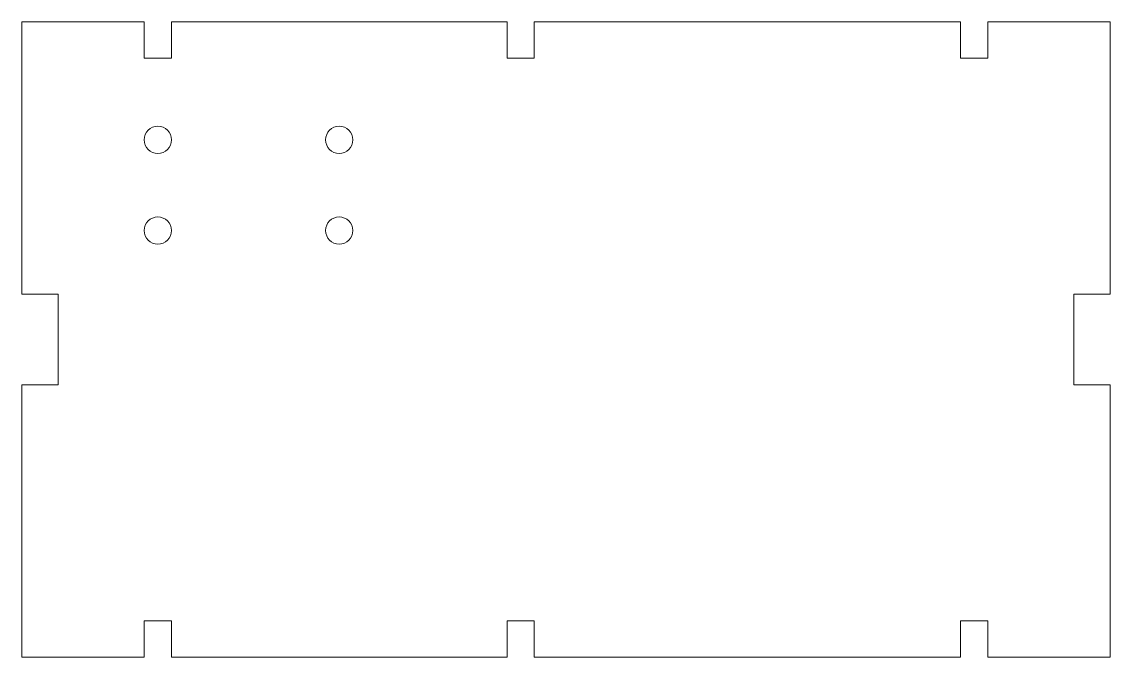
# Model space of a CAD drawing. Header units: millimetres. Extents: x 0 to 120, y 0 to 70.
import ezdxf

# ---------------------------------------------------------------- set-up
doc = ezdxf.new("R2010")
doc.units = ezdxf.units.MM

msp = doc.modelspace()

# ---------------------------------------------------------------- linework, layer by layer
at = {"color": 7, "linetype": 'Continuous', "lineweight": 15}
for p, q in [((13.5, 70), (0, 70)), ((0, 70), (0, 40)), ((13.5, 70), (13.5, 66)), ((16.5, 70), (16.5, 66)), ((53.5, 70), (16.5, 70)), ((53.5, 70), (53.5, 66)), ((103.5, 70), (56.5, 70)), ((56.5, 70), (56.5, 66)), ((103.5, 70), (103.5, 66)), ((120, 70), (106.5, 70)), ((106.5, 70), (106.5, 66)), ((120, 40), (120, 70)), ((13.5, 66), (16.5, 66)), ((53.5, 66), (56.5, 66)), ((103.5, 66), (106.5, 66)), ((0, 40), (4, 40)), ((4, 40), (4, 30)), ((116, 40), (116, 30)), ((120, 40), (116, 40)), ((0, 30), (4, 30)), ((0, 30), (0, 0)), ((120, 30), (116, 30)), ((120, 0), (120, 30)), ((13.5, 0), (13.5, 4)), ((13.5, 4), (16.5, 4)), ((16.5, 0), (16.5, 4)), ((53.5, 0), (53.5, 4)), ((53.5, 4), (56.5, 4)), ((56.5, 0), (56.5, 4)), ((103.5, 0), (103.5, 4)), ((103.5, 4), (106.5, 4)), ((106.5, 0), (106.5, 4)), ((0, 0), (13.5, 0)), ((16.5, 0), (53.5, 0)), ((56.5, 0), (103.5, 0)), ((106.5, 0), (120, 0))]:
    msp.add_line(p, q, dxfattribs=at)
for centre in [(15, 57), (35, 57), (15, 47), (35, 47)]:
    msp.add_circle(centre, 1.5, dxfattribs=at)

doc.saveas('drawing.dxf')
